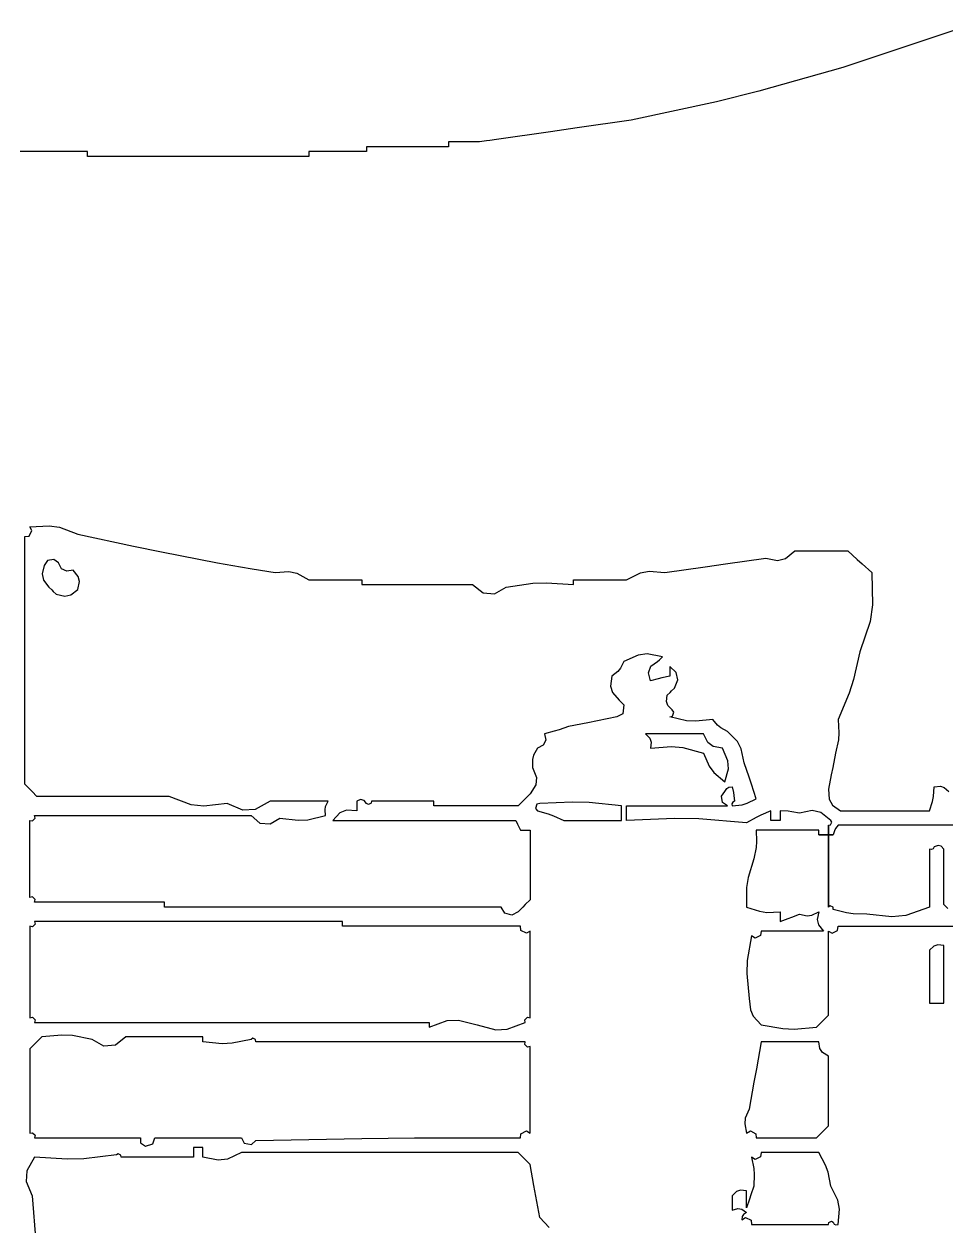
# Model space of a CAD drawing. Header units: metres. Extents: x 1 to 830, y -1 to 533.
# Drawn here: x 395.8 to 587.4, y 234.7 to 484.5 of the extents above; entities that cross this region are included whole.
import ezdxf

# ---------------------------------------------------------------- set-up
doc = ezdxf.new("R2010")
doc.units = ezdxf.units.M

msp = doc.modelspace()

# ---------------------------------------------------------------- linework, layer by layer
for p, q in [((593, 484.5), (582.2, 480.9)), ((582.2, 480.9), (576.8, 479.1)), ((576.8, 479.1), (566, 475.5)), ((566, 475.5), (548.550373, 470.537086)), ((548.550373, 470.537086), (539.732219, 468.332547)), ((539.732219, 468.332547), (522, 464.5)), ((505.2, 462.1), (494, 460.5)), ((510.8, 462.9), (505.2, 462.1)), ((522, 464.5), (510.8, 462.9)), ((486.6, 460), (484, 460)), ((484, 460), (484, 459.6)), ((484, 459.6), (484, 459.4)), ((487.9, 460), (486.6, 460)), ((490.5, 460), (487.9, 460)), ((491.9, 460.2), (490.5, 460)), ((492.6, 460.3), (491.9, 460.2)), ((494, 460.5), (492.6, 460.3)), ((400.6, 458), (395, 458)), ((403.4, 458), (400.6, 458)), ((409, 458), (403.4, 458)), ((409, 457.6), (409, 458)), ((409, 457.4), (409, 457.6)), ((409, 457), (409, 457.4)), ((459.8, 458), (455, 458)), ((455, 458), (455, 457.6)), ((455, 457.6), (455, 457.4)), ((455, 457.4), (455, 457)), ((462.2, 458), (459.8, 458)), ((467, 458), (462.2, 458)), ((473.8, 459), (467, 459)), ((467, 459), (467, 458.6)), ((467, 458.6), (467, 458.4)), ((467, 458.4), (467, 458)), ((477.2, 459), (473.8, 459)), ((484, 459), (477.2, 459)), ((484, 459.4), (484, 459)), ((427.4, 457), (409, 457)), ((436.6, 457), (427.4, 457)), ((455, 457), (436.6, 457)), ((397, 380), (401.037575, 380.240802)), ((397.457056, 379.23117), (397, 380)), ((401.037575, 380.240802), (403.210768, 379.914823)), ((403.210768, 379.914823), (407, 378.5)), ((396, 378), (396.889298, 378.095653)), ((396, 357.4), (396, 378)), ((396.889298, 378.095653), (397.457056, 379.23117)), ((407, 378.5), (418.575503, 375.984501)), ((418.575503, 375.984501), (424.376655, 374.784262)), ((424.376655, 374.784262), (436, 372.5)), ((554.066285, 373.457034), (556, 375)), ((556, 375), (560.4, 375)), ((560.4, 375), (562.6, 375)), ((562.6, 375), (567, 375)), ((567, 375), (568.99351, 373.192815)), ((400.712214, 372.986281), (400, 372)), ((402.006409, 373.20198), (400.712214, 372.986281)), ((403, 372.5), (402.006409, 373.20198)), ((403.609552, 371.304824), (403, 372.5)), ((436, 372.5), (440.8, 371.7)), ((537.4, 371.7), (541.6, 372.3)), ((541.6, 372.3), (550, 373.5)), ((550, 373.5), (552.432321, 373.048543)), ((552.432321, 373.048543), (554.066285, 373.457034)), ((568.99351, 373.192815), (569.993536, 372.292792)), ((569.993536, 372.292792), (572, 370.5)), ((400, 372), (399.550894, 370.21162)), ((399.550894, 370.21162), (399.835731, 368.929852)), ((404.678128, 370.770536), (403.609552, 371.304824)), ((406, 371), (404.678128, 370.770536)), ((407.041817, 369.721479), (406, 371)), ((407.317593, 368.618374), (407.041817, 369.721479)), ((440.8, 371.7), (443.2, 371.3)), ((443.2, 371.3), (448, 370.5)), ((448, 370.5), (450.851737, 370.759994)), ((450.851737, 370.759994), (452.505194, 370.405682)), ((452.505194, 370.405682), (455, 369)), ((521, 369), (523.923621, 370.432634)), ((523.923621, 370.432634), (525.755973, 370.7762)), ((525.755973, 370.7762), (529, 370.5)), ((529, 370.5), (537.4, 371.7)), ((572, 370.5), (572.18673, 363.827285)), ((399.835731, 368.929852), (401, 367.5)), ((401, 367.5), (401.6, 366.9)), ((407, 367), (407.317593, 368.618374)), ((455, 369), (459.4, 369)), ((459.4, 369), (461.6, 369)), ((461.6, 369), (466, 369)), ((466, 369), (466, 368.6)), ((466, 368.6), (466, 368.4)), ((466, 368.4), (466, 368)), ((466, 368), (475.2, 368)), ((475.2, 368), (479.8, 368)), ((479.8, 368), (489, 368)), ((489, 368), (491.20415, 366.261689)), ((493.571158, 366.092617), (496, 367.5)), ((496, 367.5), (501.54767, 368.289529)), ((501.54767, 368.289529), (504.410141, 368.39176)), ((504.410141, 368.39176), (510, 368)), ((510, 368.6), (510, 369)), ((510, 369), (514.4, 369)), ((510, 368.4), (510, 368.6)), ((510, 368), (510, 368.4)), ((514.4, 369), (516.6, 369)), ((516.6, 369), (521, 369)), ((401.6, 366.9), (401.9, 366.6)), ((401.9, 366.6), (402.5, 366)), ((402.5, 366), (404.301047, 365.604739)), ((404.301047, 365.604739), (405.535868, 365.879144)), ((405.535868, 365.879144), (407, 367)), ((491.20415, 366.261689), (493.571158, 366.092617)), ((572.18673, 363.827285), (571.655006, 360.317907)), ((571.655006, 360.317907), (569.5, 354)), ((396, 347.1), (396, 357.4)), ((523.428568, 353.350366), (520.5, 352)), ((525.329144, 353.587938), (523.428568, 353.350366)), ((528.5, 353), (525.329144, 353.587938)), ((527.5, 352), (527.9, 352.4)), ((527.9, 352.4), (528.1, 352.6)), ((528.1, 352.6), (528.5, 353)), ((569.5, 354), (568.200246, 348.26322)), ((519.226136, 349.967776), (518, 349)), ((519.769196, 350.619448), (519.226136, 349.967776)), ((520.5, 352), (519.769196, 350.619448)), ((525.582687, 349.657061), (526.096012, 351.025927)), ((526.096012, 351.025927), (527.5, 352)), ((531.361218, 349.756181), (530, 351)), ((530, 351), (530, 350.2)), ((530, 350.2), (530, 349.8)), ((530, 349.8), (530, 349)), ((531.706309, 348.20327), (531.361218, 349.756181)), ((518, 349), (517.714864, 346.931499)), ((526, 348), (525.582687, 349.657061)), ((527.6, 348.4), (526, 348)), ((528.4, 348.6), (527.6, 348.4)), ((530, 349), (528.4, 348.6)), ((531, 346.5), (531.706309, 348.20327)), ((568.200246, 348.26322), (567.286254, 345.41969)), ((396, 326.5), (396, 347.1)), ((517.714864, 346.931499), (518.123326, 345.569958)), ((518.123326, 345.569958), (519.5, 344)), ((529.340659, 343.745165), (529.5, 345)), ((529.5, 345), (530.1, 345.6)), ((530.1, 345.6), (530.4, 345.9)), ((530.4, 345.9), (531, 346.5)), ((567.286254, 345.41969), (565, 340)), ((519.5, 344), (520.5009, 343.000901)), ((520.5009, 343.000901), (520.240612, 341.178883)), ((529.619626, 342.908263), (529.340659, 343.745165)), ((530.5, 342), (529.619626, 342.908263)), ((519, 340.5), (515, 339.7)), ((520.240612, 341.178883), (519, 340.5)), ((530, 340.5), (530.612943, 340.655887)), ((533.517952, 339.710055), (530, 340.5)), ((530.896822, 341.507524), (530.5, 342)), ((530.612943, 340.655887), (530.896822, 341.507524)), ((535.416195, 339.604597), (533.517952, 339.710055)), ((539, 340), (535.416195, 339.604597)), ((539.967776, 338.773864), (539, 340)), ((565, 340), (565.180592, 337.198681)), ((506.024084, 337.512918), (504, 337)), ((507.027828, 337.814042), (506.024084, 337.512918)), ((509, 338.5), (507.027828, 337.814042)), ((513, 339.3), (509, 338.5)), ((515, 339.7), (513, 339.3)), ((540.619448, 338.230804), (539.967776, 338.773864)), ((542, 337.5), (540.619448, 338.230804)), ((544.073493, 335.397472), (542, 337.5)), ((504.229464, 335.678128), (503.695176, 334.609552)), ((504, 337), (504.229464, 335.678128)), ((529.8, 337), (525, 337)), ((525, 337), (525.868327, 336.080212)), ((525.868327, 336.080212), (526.142789, 335.256826)), ((526.142789, 335.256826), (526, 334)), ((532.2, 337), (529.8, 337)), ((537, 337), (532.2, 337)), ((537.923004, 335.225722), (537, 337)), ((539.038252, 334.389286), (537.923004, 335.225722)), ((544.886051, 333.888437), (544.073493, 335.397472)), ((565.076916, 335.747211), (564.5, 333)), ((565.180592, 337.198681), (565.076916, 335.747211)), ((501.688362, 332.564297), (501.459474, 331.648744)), ((502.5, 334), (501.688362, 332.564297)), ((503.695176, 334.609552), (502.5, 334)), ((526, 334), (530.405149, 334.338615)), ((530.405149, 334.338615), (532.728128, 334.127435)), ((532.728128, 334.127435), (537, 333)), ((537, 333), (538.21334, 330.256315)), ((541, 334), (539.038252, 334.389286)), ((542.080692, 331.409227), (541, 334)), ((545.5, 331), (544.886051, 333.888437)), ((564.5, 333), (563.9, 330)), ((501.459474, 331.648744), (501.5, 330)), ((501.5, 330), (502.298344, 327.940231)), ((538.21334, 330.256315), (539.205798, 328.933038)), ((541.5, 327), (542.201489, 329.718072)), ((542.201489, 329.718072), (542.080692, 331.409227)), ((546.5283, 328.009582), (545.5, 331)), ((563.9, 330), (563.6, 328.5)), ((502.298344, 327.940231), (502.15669, 326.382038)), ((539.205798, 328.933038), (541.5, 327)), ((547.028389, 326.509314), (546.5283, 328.009582)), ((563.6, 328.5), (563, 325.5)), ((397, 325.5), (396, 326.5)), ((397.5, 325), (397, 325.5)), ((398.5, 324), (397.5, 325)), ((502.15669, 326.382038), (501, 324.5)), ((540.79802, 324.006409), (541.5, 325)), ((541.5, 325), (541.86389, 325.622562)), ((541.86389, 325.622562), (542.285369, 325.903548)), ((542.285369, 325.903548), (543, 326)), ((543, 326), (543.25494, 324.81046)), ((543.25494, 324.81046), (543.355363, 324.207924)), ((548, 323.5), (547.028389, 326.509314)), ((563, 325.5), (563.11557, 323.44412)), ((584.839173, 323.966743), (585, 326)), ((585, 326), (586.256826, 326.142789)), ((586.256826, 326.142789), (587.080212, 325.868327)), ((587.080212, 325.868327), (588, 325)), ((409.5, 324), (398.5, 324)), ((415, 324), (409.5, 324)), ((426, 324), (415, 324)), ((430.518108, 322.271792), (426, 324)), ((433.195506, 321.937117), (430.518108, 322.271792)), ((438, 322.5), (433.195506, 321.937117)), ((441.320784, 321.095581), (438, 322.5)), ((447, 323), (443.855218, 321.236382)), ((451.8, 323), (447, 323)), ((454.2, 323), (451.8, 323)), ((459, 323), (454.2, 323)), ((458.501964, 321.890063), (459, 323)), ((465.762601, 323.313752), (465, 323)), ((465, 323), (465, 322.2)), ((466.474765, 323.135711), (465.762601, 323.313752)), ((467, 322.5), (466.474765, 323.135711)), ((467.385435, 322.273197), (467, 322.5)), ((467.950181, 322.55557), (467.385435, 322.273197)), ((468, 323), (467.950181, 322.55557)), ((473.2, 323), (468, 323)), ((475.8, 323), (473.2, 323)), ((481, 323), (475.8, 323)), ((481, 322.6), (481, 323)), ((481, 322.4), (481, 322.6)), ((481, 322), (481, 322.4)), ((499.5, 323), (498.5, 322)), ((500, 323.5), (499.5, 323)), ((501, 324.5), (500, 323.5)), ((502.387057, 322.344113), (502.103178, 321.492476)), ((503, 322.5), (502.387057, 322.344113)), ((509.79552, 322.817668), (503, 322.5)), ((513.234897, 322.71651), (509.79552, 322.817668)), ((520, 322), (513.234897, 322.71651)), ((541.013719, 322.712214), (540.79802, 324.006409)), ((542, 322), (541.013719, 322.712214)), ((543.109076, 322.782794), (542.93921, 322.443063)), ((542.93921, 322.443063), (543, 322)), ((543, 322), (545.0714, 322.263251)), ((543.5, 323), (543.109076, 322.782794)), ((543.355363, 324.207924), (543.5, 323)), ((545.0714, 322.263251), (546.125757, 322.579558)), ((546.125757, 322.579558), (548, 323.5)), ((563.11557, 323.44412), (563.815497, 322.184251)), ((584, 321), (584.633566, 322.938709)), ((584.633566, 322.938709), (584.839173, 323.966743)), ((398.094675, 319.442293), (398, 320)), ((398, 320), (416, 320)), ((416, 320), (425, 320)), ((425, 320), (443, 320)), ((443.855218, 321.236382), (441.320784, 321.095581)), ((443, 320), (444.8274, 318.431367)), ((454.795643, 319.129517), (458.5, 320)), ((458.388864, 321.211466), (458.501964, 321.890063)), ((458.5, 320), (458.388864, 321.211466)), ((461.472009, 320.572638), (460, 319)), ((462.849485, 321.123629), (461.472009, 320.572638)), ((465, 321), (462.849485, 321.123629)), ((465, 322.2), (465, 321.8)), ((465, 321.8), (465, 321)), ((488, 322), (481, 322)), ((491.5, 322), (488, 322)), ((498.5, 322), (491.5, 322)), ((502.103178, 321.492476), (502.5, 321)), ((502.5, 321), (504.753673, 320.366788)), ((504.753673, 320.366788), (505.865998, 319.962307)), ((505.865998, 319.962307), (508, 319)), ((520, 320.8), (520, 322)), ((520, 320.2), (520, 320.8)), ((520, 319), (520, 320.2)), ((521, 320.8), (521, 322)), ((521, 322), (529.4, 322)), ((521, 320.2), (521, 320.8)), ((521, 319), (521, 320.2)), ((529.4, 322), (533.6, 322)), ((533.6, 322), (542, 322)), ((548.957265, 320.090475), (547.95326, 319.588473)), ((551, 321), (548.957265, 320.090475)), ((551, 320.2), (551, 321)), ((551, 319.8), (551, 320.2)), ((551, 319), (551, 319.8)), ((554.608939, 320.893629), (553, 321)), ((553, 321), (553, 320.2)), ((553, 320.2), (553, 319.8)), ((553, 319.8), (553, 319)), ((555.414383, 320.792949), (554.608939, 320.893629)), ((557, 320.5), (555.414383, 320.792949)), ((559.60752, 321.066426), (557, 320.5)), ((561.40437, 320.651768), (559.60752, 321.066426)), ((563.5, 319), (561.40437, 320.651768)), ((563.815497, 322.184251), (565.5, 321)), ((565.5, 321), (572.9, 321)), ((572.9, 321), (576.6, 321)), ((576.6, 321), (584, 321)), ((397, 312.6), (397, 319)), ((397, 319), (397.557707, 318.905325)), ((397.557707, 318.905325), (398.094675, 319.442293)), ((444.8274, 318.431367), (446.93817, 318.25547)), ((446.93817, 318.25547), (449, 319.5)), ((449, 319.5), (452.775267, 319.023182)), ((452.775267, 319.023182), (454.795643, 319.129517)), ((460, 319), (475.2, 319)), ((475.2, 319), (482.8, 319)), ((482.8, 319), (498, 319)), ((498, 319), (498.4, 318.2)), ((498.4, 318.2), (498.6, 317.8)), ((498.6, 317.8), (499, 317)), ((508, 319), (512.8, 319)), ((512.8, 319), (515.2, 319)), ((515.2, 319), (520, 319)), ((530.994001, 319.39992), (521, 319)), ((536.029981, 319.2992), (530.994001, 319.39992)), ((546, 318.5), (536.029981, 319.2992)), ((547.95326, 319.588473), (546, 318.5)), ((551.8, 319), (551, 319)), ((552.2, 319), (551.8, 319)), ((553, 319), (552.2, 319)), ((563, 318), (563.443126, 318.060323)), ((563, 316), (563, 318)), ((563, 318), (563, 316)), ((563, 316), (563, 318)), ((563.443126, 318.060323), (563.717617, 318.609305)), ((563.717617, 318.609305), (563.5, 319)), ((564.451699, 317.293342), (564.236346, 316.862636)), ((565, 318), (564.451699, 317.293342)), ((577.8, 318), (565, 318)), ((584.2, 318), (577.8, 318)), ((597, 318), (584.2, 318)), ((499, 317), (499.8, 317)), ((499.8, 317), (500.2, 317)), ((500.2, 317), (501, 317)), ((501, 317), (501, 311.2)), ((553.2, 317), (548, 317)), ((548, 317), (548.050505, 314.592211)), ((555.8, 317), (553.2, 317)), ((561, 317), (555.8, 317)), ((561, 316.6), (561, 317)), ((561, 316.4), (561, 316.6)), ((561, 316), (561, 316.4)), ((563, 316), (561, 316)), ((561, 316), (563, 316)), ((563, 316), (561, 316)), ((564, 316), (563, 316)), ((563, 316), (564, 316)), ((564, 316), (563, 316)), ((563, 301), (563, 316)), ((563, 316), (563, 301)), ((563, 301), (563, 316)), ((564.236346, 316.862636), (564, 316)), ((397, 309.4), (397, 312.6)), ((547.948339, 313.366219), (547.5, 311)), ((548.050505, 314.592211), (547.948339, 313.366219)), ((584.443063, 312.93921), (584, 313)), ((584, 313), (584, 308.2)), ((584.782794, 313.109076), (584.443063, 312.93921)), ((585, 313.5), (584.782794, 313.109076)), ((585.774603, 313.782824), (585, 313.5)), ((586.44962, 313.61407), (585.774603, 313.782824)), ((587, 313), (586.44962, 313.61407)), ((587, 308.4), (587, 313)), ((501, 311.2), (501, 308.3)), ((547.5, 311), (546.307728, 307.134966)), ((397, 303), (397, 309.4)), ((501, 308.3), (501, 302.5)), ((584, 308.2), (584, 305.8)), ((587, 306.1), (587, 308.4)), ((546.307728, 307.134966), (545.994195, 305.044746)), ((545.994195, 305.044746), (546, 301)), ((584, 305.8), (584, 301)), ((587, 301.5), (587, 306.1)), ((397.557707, 303.094675), (397, 303)), ((398.094675, 302.557707), (397.557707, 303.094675)), ((398, 302), (398.094675, 302.557707)), ((501, 302.5), (500, 301.5)), ((408.8, 302), (398, 302)), ((414.2, 302), (408.8, 302)), ((425, 302), (414.2, 302)), ((425, 301.6), (425, 302)), ((425, 301.4), (425, 301.6)), ((425, 301), (425, 301.4)), ((453, 301), (425, 301)), ((467, 301), (453, 301)), ((495, 301), (467, 301)), ((495.733988, 299.742518), (495, 301)), ((497.212472, 299.320094), (495.733988, 299.742518)), ((498.5, 300), (497.212472, 299.320094)), ((499.5, 301), (498.5, 300)), ((500, 301.5), (499.5, 301)), ((546, 301), (548.683151, 300.10518)), ((548.683151, 300.10518), (550.173626, 299.892255)), ((550.173626, 299.892255), (553, 300)), ((553, 300), (553, 299.2)), ((559.546276, 299.30237), (561, 300)), ((561, 300), (560.682407, 298.381626)), ((563.384415, 301.228528), (563, 301)), ((563.952173, 300.944649), (563.384415, 301.228528)), ((564, 300.5), (563.952173, 300.944649)), ((566.732723, 299.770464), (564, 300.5)), ((568.172315, 299.564808), (566.732723, 299.770464)), ((584, 301), (579.061469, 299.264802)), ((587.8, 300.7), (587, 301.5)), ((398.094675, 297.442293), (397.557707, 296.905325)), ((423.6, 298), (398, 298)), ((398, 298), (398.094675, 297.442293)), ((436.4, 298), (423.6, 298)), ((462, 298), (436.4, 298)), ((462, 297.6), (462, 298)), ((462, 297.4), (462, 297.6)), ((462, 297), (462, 297.4)), ((553, 299.2), (553, 298.8)), ((553, 298.8), (553, 298)), ((553, 298), (554.600106, 298.599717)), ((554.600106, 298.599717), (555.400106, 298.899717)), ((555.400106, 298.899717), (557, 299.5)), ((557, 299.5), (558.580718, 299.181675)), ((558.580718, 299.181675), (559.546276, 299.30237)), ((560.682407, 298.381626), (560.958183, 297.278521)), ((560.958183, 297.278521), (562, 296)), ((571, 299.5), (568.172315, 299.564808)), ((576.203928, 298.935085), (571, 299.5)), ((579.061469, 299.264802), (576.203928, 298.935085)), ((397.557707, 296.905325), (397, 297)), ((397, 297), (397, 289.4)), ((476.8, 297), (462, 297)), ((484.2, 297), (476.8, 297)), ((499, 297), (484.2, 297)), ((499.095653, 296.110702), (499, 297)), ((500.23117, 295.542944), (499.095653, 296.110702)), ((501, 296), (500.23117, 295.542944)), ((501, 288.8), (501, 296)), ((547, 295), (546.10756, 289.873251)), ((547.76883, 294.542944), (547, 295)), ((548.904347, 295.110702), (547.76883, 294.542944)), ((549, 296), (548.904347, 295.110702)), ((554.2, 296), (549, 296)), ((556.8, 296), (554.2, 296)), ((562, 296), (556.8, 296)), ((563, 289), (563, 296)), ((563, 296), (563.76883, 295.542944)), ((563.76883, 295.542944), (564.904347, 296.110702)), ((564.904347, 296.110702), (565, 297)), ((565, 297), (575.8, 297)), ((575.8, 297), (581.2, 297)), ((581.2, 297), (592, 297)), ((584.919788, 292.868327), (584, 292)), ((585.743174, 293.142789), (584.919788, 292.868327)), ((587, 293), (585.743174, 293.142789)), ((587, 288.2), (587, 293)), ((546.10756, 289.873251), (546.003979, 287.180151)), ((584, 292), (584, 287.6)), ((397, 289.4), (397, 285.6)), ((501, 285.2), (501, 288.8)), ((563, 285.5), (563, 289)), ((584, 287.6), (584, 285.4)), ((587, 285.8), (587, 288.2)), ((397, 285.6), (397, 278)), ((501, 278), (501, 285.2)), ((546.003979, 287.180151), (546.5, 282)), ((563, 278.5), (563, 285.5)), ((584, 285.4), (584, 281)), ((587, 281), (587, 285.8)), ((546.5, 282), (546.785495, 279.600314)), ((584, 281), (585.2, 281)), ((585.2, 281), (585.8, 281)), ((585.8, 281), (587, 281)), ((397, 278), (397.557707, 278.094675)), ((397.557707, 278.094675), (398.094675, 277.557707)), ((398.094675, 277.557707), (398, 277)), ((480, 276), (483.755995, 277.390144)), ((483.755995, 277.390144), (486.12407, 277.508548)), ((486.12407, 277.508548), (490, 276.5)), ((499.905325, 277.557707), (500.442293, 278.094675)), ((500, 277), (499.905325, 277.557707)), ((500.442293, 278.094675), (501, 278)), ((546.785495, 279.600314), (547.37974, 278.292975)), ((547.37974, 278.292975), (549, 276.5)), ((561.5, 277), (562, 277.5)), ((562, 277.5), (563, 278.5)), ((398, 277), (430.8, 277)), ((430.8, 277), (447.2, 277)), ((447.2, 277), (480, 277)), ((480, 277), (480, 276.6)), ((480, 276.6), (480, 276.4)), ((480, 276.4), (480, 276)), ((490, 276.5), (493.87593, 275.491452)), ((493.87593, 275.491452), (496.244005, 275.609856)), ((496.244005, 275.609856), (500, 277)), ((549, 276.5), (553.541841, 275.743906)), ((553.541841, 275.743906), (555.909675, 275.640956)), ((555.909675, 275.640956), (560.5, 276)), ((560.5, 276), (561.5, 277)), ((398, 272.5), (397, 271.5)), ((398.5, 273), (398, 272.5)), ((399.5, 274), (398.5, 273)), ((403.687769, 274.377617), (399.5, 274)), ((405.867063, 274.273841), (403.687769, 274.377617)), ((410, 273.5), (405.867063, 274.273841)), ((412.428842, 272.092617), (410, 273.5)), ((414.79585, 272.261689), (412.428842, 272.092617)), ((417, 274), (414.79585, 272.261689)), ((423.4, 274), (417, 274)), ((426.6, 274), (423.4, 274)), ((433, 274), (426.6, 274)), ((433, 273.6), (433, 274)), ((433, 273.4), (433, 273.6)), ((433, 273), (433, 273.4)), ((436.985022, 272.600499), (433, 273)), ((439.074704, 272.704983), (436.985022, 272.600499)), ((443, 273.5), (439.074704, 272.704983)), ((443.385435, 273.726803), (443, 273.5)), ((443.950181, 273.44443), (443.385435, 273.726803)), ((444, 273), (443.950181, 273.44443)), ((466.4, 273), (444, 273)), ((477.6, 273), (466.4, 273)), ((500, 273), (477.6, 273)), ((499.905325, 272.442293), (500, 273)), ((500.442293, 271.905325), (499.905325, 272.442293)), ((549, 273), (548.022776, 267.395981)), ((553.8, 273), (549, 273)), ((556.2, 273), (553.8, 273)), ((561, 273), (556.2, 273)), ((561.218646, 271.57445), (561, 273)), ((397, 271.5), (397, 264.5)), ((501, 272), (500.442293, 271.905325)), ((501, 264.8), (501, 272)), ((561.768202, 270.750116), (561.218646, 271.57445)), ((563, 270), (561.768202, 270.750116)), ((563, 264.2), (563, 270)), ((548.022776, 267.395981), (547.52276, 264.595888)), ((501, 261.2), (501, 264.8)), ((397, 264.5), (397, 261)), ((547.52276, 264.595888), (546.5, 259)), ((563, 261.3), (563, 264.2)), ((397, 261), (397, 254)), ((501, 254), (501, 261.2)), ((563, 255.5), (563, 261.3)), ((546.5, 259), (545.719726, 257.147658)), ((545.719726, 257.147658), (545.601977, 255.970172)), ((545.601977, 255.970172), (546, 254)), ((562, 254.5), (563, 255.5)), ((397, 254), (397.557707, 254.094675)), ((397.557707, 254.094675), (398.094675, 253.557707)), ((398.094675, 253.557707), (398, 253)), ((398, 253), (406.8, 253)), ((406.8, 253), (411.2, 253)), ((411.2, 253), (420, 253)), ((420, 253), (420, 252.6)), ((420, 252.6), (420, 252.4)), ((420, 252.4), (420, 252)), ((422.567399, 251.811364), (423, 253)), ((423, 253), (430.2, 253)), ((430.2, 253), (433.8, 253)), ((433.8, 253), (441, 253)), ((441, 253), (441.573864, 251.927303)), ((443.109253, 251.671404), (444, 252.5)), ((444, 252.5), (465.997273, 252.899972)), ((465.997273, 252.899972), (476.999091, 252.999989)), ((476.999091, 252.999989), (499, 253)), ((499, 253), (499.095653, 253.889298)), ((499.095653, 253.889298), (500.23117, 254.457056)), ((500.23117, 254.457056), (501, 254)), ((546, 254), (546.76883, 254.457056)), ((546.76883, 254.457056), (547.904347, 253.889298)), ((547.904347, 253.889298), (548, 253)), ((548, 253), (553, 253)), ((553, 253), (555.5, 253)), ((555.5, 253), (560.5, 253)), ((560.5, 253), (561.5, 254)), ((561.5, 254), (562, 254.5)), ((420, 252), (421.059263, 251.308652)), ((421.059263, 251.308652), (422.567399, 251.811364)), ((431.8, 251), (431, 251)), ((431, 251), (431, 250.2)), ((431, 250.2), (431, 249.8)), ((431, 249.8), (431, 249)), ((432.2, 251), (431.8, 251)), ((433, 251), (432.2, 251)), ((433, 250.2), (433, 251)), ((433, 249.8), (433, 250.2)), ((433, 249), (433, 249.8)), ((441, 250), (438.092553, 248.60474)), ((464, 250), (441, 250)), ((441.573864, 251.927303), (443.109253, 251.671404)), ((475.5, 250), (464, 250)), ((498.5, 250), (475.5, 250)), ((499.5, 249), (498.5, 250)), ((549, 250), (548.904347, 249.110702)), ((553.8, 250), (549, 250)), ((556.2, 250), (553.8, 250)), ((561, 250), (556.2, 250)), ((562.411128, 247.382994), (561, 250)), ((398, 249), (396.421225, 246.209396)), ((404.790706, 248.592183), (398, 249)), ((408.245001, 248.69378), (404.790706, 248.592183)), ((415, 249.5), (408.245001, 248.69378)), ((415.385435, 249.726803), (415, 249.5)), ((415.950181, 249.44443), (415.385435, 249.726803)), ((416, 249), (415.950181, 249.44443)), ((422, 249), (416, 249)), ((425, 249), (422, 249)), ((431, 249), (425, 249)), ((436.161436, 248.363351), (433, 249)), ((438.092553, 248.60474), (436.161436, 248.363351)), ((500, 248.5), (499.5, 249)), ((501, 247.5), (500, 248.5)), ((501.8, 243.1), (501, 247.5)), ((547.76883, 248.542944), (547, 249)), ((547, 249), (547.486554, 246.641343)), ((548.904347, 249.110702), (547.76883, 248.542944)), ((562.934036, 245.91885), (562.411128, 247.382994)), ((396.421225, 246.209396), (396.280979, 243.965466)), ((547.486554, 246.641343), (547.589445, 245.406657)), ((547.589445, 245.406657), (547.5, 243)), ((563.5, 243), (562.934036, 245.91885)), ((396.280979, 243.965466), (397.5, 241)), ((502.2, 240.9), (501.8, 243.1)), ((547.5, 243), (546.9, 241.2)), ((564.933458, 240.076783), (563.5, 243)), ((397.5, 241), (398.283183, 231.42991)), ((503, 236.5), (502.2, 240.9)), ((543.919788, 241.868327), (543, 241)), ((543, 241), (543, 239.8)), ((543, 239.8), (543, 239.2)), ((544.743174, 242.142789), (543.919788, 241.868327)), ((546, 242), (544.743174, 242.142789)), ((546, 240.6), (546, 242)), ((546, 239.9), (546, 240.6)), ((546.6, 240.3), (546, 238.5)), ((546, 238.5), (546, 239.9)), ((546.9, 241.2), (546.6, 240.3)), ((565.277114, 238.243949), (564.933458, 240.076783)), ((543, 239.2), (543, 238)), ((543, 238), (544.163286, 238.356043)), ((544.163286, 238.356043), (545.015068, 238.214079)), ((545.015068, 238.214079), (546, 237.5)), ((546, 237.5), (545.377438, 237.13611)), ((565, 235), (565.277114, 238.243949)), ((504.978503, 234.401065), (503, 236.5)), ((545.096452, 236.714631), (545, 236)), ((545, 236), (545.76883, 236.457056)), ((545.377438, 237.13611), (545.096452, 236.714631)), ((545.76883, 236.457056), (546.904347, 235.889298)), ((546.904347, 235.889298), (547, 235)), ((547, 235), (553.4, 235)), ((553.4, 235), (556.6, 235)), ((556.6, 235), (563, 235)), ((563, 235), (563.049819, 235.44443)), ((563.049819, 235.44443), (563.614565, 235.726803)), ((563.614565, 235.726803), (564, 235.5)), ((564, 235.5), (564.217206, 235.109076)), ((564.217206, 235.109076), (564.556937, 234.93921)), ((564.556937, 234.93921), (565, 235))]:
    msp.add_line(p, q)

doc.saveas('drawing.dxf')
